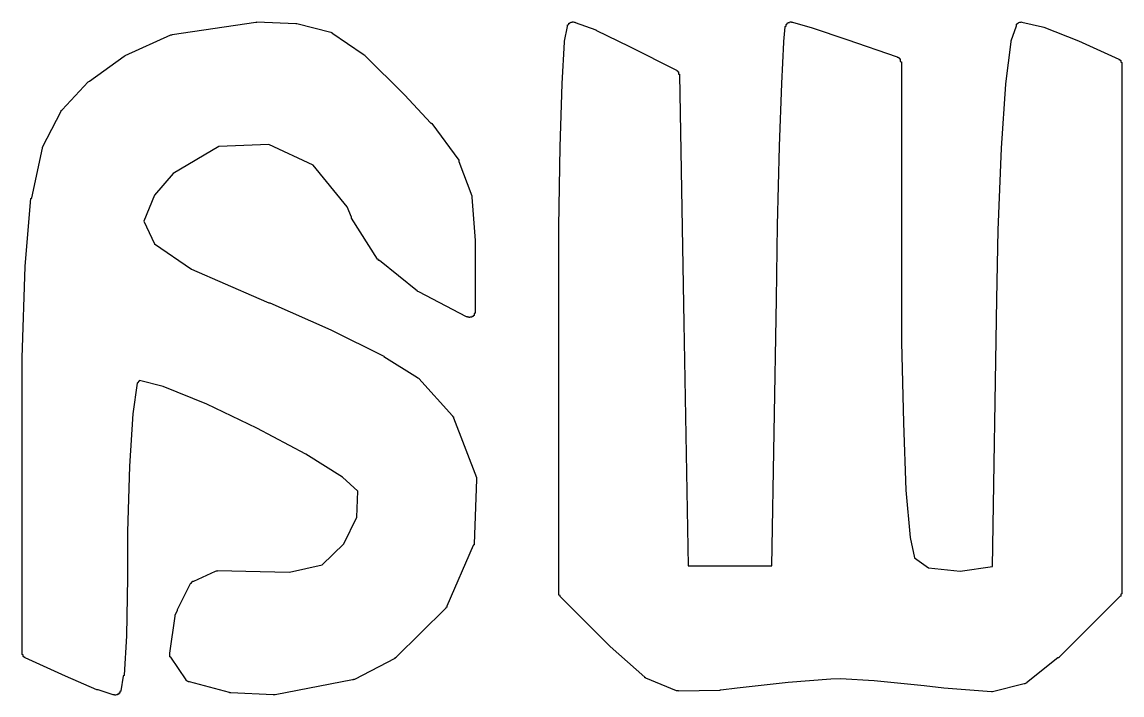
# Model space of a CAD drawing. Extents: x 137.9 to 163.7, y -135.9 to -68.2.
# Drawn here: x 141.691 to 142.703, y -74.885 to -74.265 of the extents above; entities that cross this region are included whole.
import ezdxf

# ---------------------------------------------------------------- set-up
doc = ezdxf.new("R2010")
doc.units = 0
doc.layers.add('BLACK', color=7, linetype='CONTINUOUS')

msp = doc.modelspace()

# ---------------------------------------------------------------- linework, layer by layer
at = {"layer": 'BLACK', "linetype": 'CONTINUOUS'}
for p, q in [((141.829, -74.2764), (141.906, -74.265)), ((141.906, -74.265), (141.906, -74.265)), ((141.906, -74.265), (141.907, -74.265)), ((141.907, -74.265), (141.907, -74.2649)), ((141.907, -74.2649), (141.907, -74.2649)), ((141.907, -74.2649), (141.943, -74.2662)), ((141.907, -74.265), (141.907, -74.265)), ((141.907, -74.265), (141.907, -74.265)), ((141.943, -74.2662), (141.943, -74.2662)), ((141.943, -74.2662), (141.943, -74.2662)), ((141.943, -74.2662), (141.943, -74.2662)), ((141.943, -74.2662), (141.943, -74.2663)), ((141.943, -74.2663), (141.944, -74.2664)), ((141.944, -74.2664), (141.944, -74.2664)), ((141.944, -74.2664), (141.944, -74.2664)), ((141.944, -74.2664), (141.975, -74.2743)), ((142.19, -74.2827), (142.193, -74.269)), ((142.193, -74.2674), (142.194, -74.2671)), ((142.193, -74.2677), (142.193, -74.2674)), ((142.193, -74.2678), (142.193, -74.2677)), ((142.193, -74.268), (142.193, -74.2678)), ((142.193, -74.2683), (142.193, -74.268)), ((142.193, -74.2686), (142.193, -74.2683)), ((142.193, -74.2688), (142.193, -74.2686)), ((142.193, -74.2689), (142.193, -74.2688)), ((142.193, -74.269), (142.193, -74.2689)), ((142.194, -74.2661), (142.195, -74.266)), ((142.194, -74.2663), (142.194, -74.2661)), ((142.194, -74.2664), (142.194, -74.2663)), ((142.194, -74.2666), (142.194, -74.2664)), ((142.194, -74.2668), (142.194, -74.2666)), ((142.194, -74.267), (142.194, -74.2668)), ((142.194, -74.2671), (142.194, -74.267)), ((142.195, -74.2656), (142.196, -74.2654)), ((142.195, -74.2657), (142.195, -74.2656)), ((142.195, -74.2658), (142.195, -74.2657)), ((142.195, -74.266), (142.195, -74.2658)), ((142.196, -74.2651), (142.197, -74.265)), ((142.196, -74.2652), (142.196, -74.2651)), ((142.196, -74.2653), (142.196, -74.2652)), ((142.196, -74.2652), (142.196, -74.2652)), ((142.196, -74.2654), (142.196, -74.2653)), ((142.197, -74.265), (142.197, -74.2649)), ((142.197, -74.2649), (142.198, -74.2649)), ((142.197, -74.265), (142.197, -74.265)), ((142.197, -74.265), (142.197, -74.265)), ((142.198, -74.2649), (142.198, -74.2649)), ((142.198, -74.2649), (142.198, -74.2649)), ((142.198, -74.2649), (142.199, -74.265)), ((142.199, -74.265), (142.199, -74.265)), ((142.199, -74.265), (142.199, -74.265)), ((142.199, -74.265), (142.199, -74.265)), ((142.199, -74.265), (142.199, -74.2651)), ((142.199, -74.2651), (142.2, -74.2651)), ((142.2, -74.2651), (142.2, -74.2652)), ((142.2, -74.2652), (142.2, -74.2653)), ((142.2, -74.2653), (142.219, -74.2721)), ((142.392, -74.283), (142.393, -74.2693)), ((142.393, -74.2692), (142.394, -74.2688)), ((142.393, -74.2693), (142.393, -74.2692)), ((142.394, -74.2671), (142.395, -74.2667)), ((142.394, -74.2674), (142.394, -74.2671)), ((142.394, -74.2675), (142.394, -74.2674)), ((142.394, -74.2676), (142.394, -74.2675)), ((142.394, -74.2679), (142.394, -74.2676)), ((142.394, -74.2683), (142.394, -74.2679)), ((142.394, -74.2684), (142.394, -74.2683)), ((142.394, -74.2685), (142.394, -74.2684)), ((142.394, -74.2688), (142.394, -74.2685)), ((142.395, -74.2659), (142.396, -74.2657)), ((142.395, -74.266), (142.395, -74.2659)), ((142.395, -74.2663), (142.395, -74.266)), ((142.395, -74.266), (142.395, -74.266)), ((142.395, -74.2666), (142.395, -74.2663)), ((142.395, -74.2667), (142.395, -74.2666)), ((142.395, -74.2667), (142.395, -74.2667)), ((142.396, -74.2654), (142.397, -74.2653)), ((142.396, -74.2655), (142.396, -74.2654)), ((142.396, -74.2657), (142.396, -74.2655)), ((142.396, -74.2655), (142.396, -74.2655)), ((142.397, -74.265), (142.398, -74.2649)), ((142.397, -74.2651), (142.397, -74.265)), ((142.397, -74.2653), (142.397, -74.2651)), ((142.397, -74.2651), (142.397, -74.2651)), ((142.397, -74.2651), (142.397, -74.2651)), ((142.398, -74.2649), (142.398, -74.2649)), ((142.398, -74.2649), (142.398, -74.2649)), ((142.398, -74.2649), (142.398, -74.2649)), ((142.398, -74.2649), (142.399, -74.2649)), ((142.399, -74.2649), (142.399, -74.265)), ((142.399, -74.265), (142.399, -74.265)), ((142.399, -74.265), (142.4, -74.2651)), ((142.4, -74.2651), (142.4, -74.2652)), ((142.4, -74.2652), (142.418, -74.2702)), ((142.418, -74.2702), (142.418, -74.2702)), ((142.418, -74.2702), (142.418, -74.2703)), ((142.418, -74.2703), (142.418, -74.2703)), ((142.418, -74.2703), (142.45, -74.2811)), ((142.601, -74.2821), (142.606, -74.2683)), ((142.606, -74.2668), (142.607, -74.2665)), ((142.606, -74.267), (142.606, -74.2668)), ((142.606, -74.2672), (142.606, -74.267)), ((142.606, -74.2673), (142.606, -74.2672)), ((142.606, -74.2676), (142.606, -74.2673)), ((142.606, -74.2678), (142.606, -74.2676)), ((142.606, -74.268), (142.606, -74.2678)), ((142.606, -74.2682), (142.606, -74.268)), ((142.606, -74.2683), (142.606, -74.2682)), ((142.607, -74.2659), (142.608, -74.2658)), ((142.607, -74.2661), (142.607, -74.2659)), ((142.607, -74.2662), (142.607, -74.2661)), ((142.607, -74.2664), (142.607, -74.2662)), ((142.607, -74.2665), (142.607, -74.2664)), ((142.608, -74.2653), (142.609, -74.2652)), ((142.608, -74.2654), (142.608, -74.2653)), ((142.608, -74.2655), (142.608, -74.2654)), ((142.608, -74.2657), (142.608, -74.2655)), ((142.608, -74.2658), (142.608, -74.2657)), ((142.609, -74.2651), (142.609, -74.265)), ((142.609, -74.265), (142.61, -74.265)), ((142.609, -74.2652), (142.609, -74.2651)), ((142.609, -74.2652), (142.609, -74.2652)), ((142.61, -74.265), (142.61, -74.2649)), ((142.61, -74.2649), (142.61, -74.2649)), ((142.61, -74.2649), (142.61, -74.2649)), ((142.61, -74.2649), (142.611, -74.265)), ((142.61, -74.265), (142.61, -74.265)), ((142.611, -74.265), (142.611, -74.265)), ((142.611, -74.265), (142.611, -74.265)), ((142.611, -74.265), (142.611, -74.265)), ((142.611, -74.265), (142.63, -74.2694)), ((142.63, -74.2694), (142.63, -74.2694)), ((142.63, -74.2694), (142.63, -74.2695)), ((142.63, -74.2695), (142.631, -74.2696)), ((142.631, -74.2696), (142.663, -74.2821)), ((141.786, -74.2958), (141.828, -74.2768)), ((141.828, -74.2767), (141.828, -74.2766)), ((141.828, -74.2766), (141.829, -74.2766)), ((141.828, -74.2768), (141.828, -74.2767)), ((141.828, -74.2768), (141.828, -74.2768)), ((141.829, -74.2765), (141.829, -74.2764)), ((141.829, -74.2764), (141.829, -74.2764)), ((141.829, -74.2766), (141.829, -74.2765)), ((141.975, -74.2743), (141.975, -74.2743)), ((141.975, -74.2743), (141.975, -74.2744)), ((141.975, -74.2744), (141.976, -74.2745)), ((141.976, -74.2745), (141.976, -74.2746)), ((141.976, -74.2746), (141.976, -74.2746)), ((141.976, -74.2746), (141.976, -74.2748)), ((141.976, -74.2748), (141.976, -74.275)), ((141.976, -74.275), (142.005, -74.2946)), ((142.219, -74.2721), (142.219, -74.2721)), ((142.219, -74.2721), (142.219, -74.2722)), ((142.219, -74.2722), (142.219, -74.2723)), ((142.219, -74.2723), (142.25, -74.2874)), ((142.188, -74.3216), (142.19, -74.2834)), ((142.19, -74.283), (142.19, -74.2827)), ((142.19, -74.2833), (142.19, -74.283)), ((142.19, -74.2834), (142.19, -74.2833)), ((142.25, -74.2874), (142.25, -74.2874)), ((142.25, -74.2874), (142.25, -74.2874)), ((142.25, -74.2874), (142.25, -74.2874)), ((142.25, -74.2874), (142.293, -74.3094)), ((142.39, -74.3215), (142.392, -74.2834)), ((142.392, -74.2832), (142.392, -74.283)), ((142.392, -74.2833), (142.392, -74.2832)), ((142.392, -74.2834), (142.392, -74.2833)), ((142.45, -74.2811), (142.45, -74.2811)), ((142.45, -74.2811), (142.45, -74.2811)), ((142.45, -74.2811), (142.496, -74.2971)), ((142.596, -74.3217), (142.601, -74.2831)), ((142.601, -74.2826), (142.601, -74.2821)), ((142.601, -74.2821), (142.601, -74.2821)), ((142.601, -74.2821), (142.601, -74.2821)), ((142.601, -74.283), (142.601, -74.2826)), ((142.601, -74.2831), (142.601, -74.283)), ((142.601, -74.2831), (142.601, -74.2831)), ((142.601, -74.2831), (142.601, -74.2831)), ((142.663, -74.2821), (142.663, -74.2821)), ((142.663, -74.2821), (142.663, -74.2822)), ((142.663, -74.2822), (142.663, -74.2822)), ((142.663, -74.2822), (142.7, -74.2991)), ((141.753, -74.3193), (141.785, -74.2963)), ((141.785, -74.2963), (141.786, -74.2962)), ((141.785, -74.2963), (141.785, -74.2963)), ((141.785, -74.2963), (141.785, -74.2963)), ((141.785, -74.2963), (141.785, -74.2963)), ((141.786, -74.296), (141.786, -74.2958)), ((141.786, -74.2962), (141.786, -74.296)), ((142.005, -74.2946), (142.005, -74.2946)), ((142.005, -74.2946), (142.005, -74.2946)), ((142.005, -74.2946), (142.005, -74.2947)), ((142.005, -74.2947), (142.005, -74.2947)), ((142.005, -74.2947), (142.006, -74.295)), ((142.006, -74.295), (142.006, -74.2953)), ((142.006, -74.2953), (142.043, -74.3319)), ((142.496, -74.2971), (142.496, -74.2971)), ((142.496, -74.2971), (142.496, -74.2971)), ((142.496, -74.2971), (142.496, -74.2972)), ((142.496, -74.2972), (142.497, -74.2973)), ((142.497, -74.2973), (142.497, -74.2975)), ((142.497, -74.2975), (142.497, -74.2976)), ((142.497, -74.2976), (142.497, -74.2976)), ((142.497, -74.2976), (142.498, -74.2979)), ((142.498, -74.2979), (142.498, -74.2981)), ((142.498, -74.2981), (142.498, -74.2982)), ((142.498, -74.2982), (142.498, -74.2983)), ((142.498, -74.2983), (142.498, -74.2985)), ((142.498, -74.2985), (142.499, -74.2988)), ((142.499, -74.2988), (142.499, -74.2989)), ((142.499, -74.2989), (142.499, -74.299)), ((142.499, -74.299), (142.499, -74.2993)), ((142.499, -74.2993), (142.499, -74.2997)), ((142.499, -74.2997), (142.499, -74.2998)), ((142.499, -74.2998), (142.499, -74.2999)), ((142.499, -74.2999), (142.499, -74.3002)), ((142.499, -74.3002), (142.499, -74.3006)), ((142.499, -74.3006), (142.499, -74.3007)), ((142.499, -74.3007), (142.499, -74.3008)), ((142.499, -74.3008), (142.499, -74.3012)), ((142.7, -74.2991), (142.7, -74.2991)), ((142.7, -74.2991), (142.7, -74.2993)), ((142.7, -74.2993), (142.701, -74.2995)), ((142.701, -74.2995), (142.701, -74.2995)), ((142.701, -74.2995), (142.701, -74.2996)), ((142.701, -74.2996), (142.701, -74.2998)), ((142.701, -74.2998), (142.701, -74.3001)), ((142.701, -74.3001), (142.701, -74.3002)), ((142.701, -74.3002), (142.701, -74.3002)), ((142.701, -74.3002), (142.702, -74.3005)), ((142.702, -74.3005), (142.702, -74.3008)), ((142.702, -74.3008), (142.702, -74.3009)), ((142.702, -74.3009), (142.702, -74.301)), ((142.702, -74.301), (142.702, -74.3014)), ((142.293, -74.3094), (142.293, -74.3094)), ((142.293, -74.3094), (142.293, -74.3095)), ((142.293, -74.3095), (142.293, -74.3096)), ((142.293, -74.3096), (142.294, -74.3098)), ((142.294, -74.3098), (142.294, -74.31)), ((142.294, -74.31), (142.294, -74.3101)), ((142.294, -74.3101), (142.294, -74.3102)), ((142.294, -74.3102), (142.294, -74.3104)), ((142.294, -74.3104), (142.294, -74.3106)), ((142.294, -74.3106), (142.295, -74.3108)), ((142.295, -74.3108), (142.295, -74.311)), ((142.295, -74.311), (142.295, -74.3112)), ((142.499, -74.3012), (142.5, -74.3015)), ((142.5, -74.3015), (142.5, -74.3017)), ((142.5, -74.3017), (142.5, -74.3018)), ((142.5, -74.3018), (142.5, -74.5217)), ((142.702, -74.3014), (142.702, -74.3017)), ((142.702, -74.3017), (142.702, -74.3018)), ((142.702, -74.3018), (142.702, -74.3019)), ((142.702, -74.3019), (142.703, -74.3022)), ((142.703, -74.3022), (142.703, -74.3026)), ((142.703, -74.3026), (142.703, -74.3027)), ((142.703, -74.3027), (142.703, -74.3028)), ((142.703, -74.3028), (142.703, -74.3032)), ((142.703, -74.3032), (142.703, -74.3036)), ((142.703, -74.3036), (142.703, -74.7903)), ((141.728, -74.3457), (141.752, -74.32)), ((141.752, -74.3199), (141.753, -74.3194)), ((141.752, -74.32), (141.752, -74.3199)), ((141.753, -74.3194), (141.753, -74.3193)), ((142.295, -74.3112), (142.295, -74.3115)), ((142.295, -74.3115), (142.295, -74.3116)), ((142.295, -74.3116), (142.295, -74.3118)), ((142.295, -74.3118), (142.295, -74.3121)), ((142.295, -74.3121), (142.295, -74.3124)), ((142.295, -74.3124), (142.295, -74.3126)), ((142.295, -74.3126), (142.295, -74.3128)), ((142.295, -74.3128), (142.296, -74.313)), ((142.296, -74.313), (142.296, -74.3133)), ((142.296, -74.3133), (142.296, -74.3135)), ((142.296, -74.3135), (142.296, -74.3137)), ((142.296, -74.3137), (142.3, -74.5422)), ((142.186, -74.3797), (142.188, -74.3217)), ((142.188, -74.3217), (142.188, -74.3216)), ((142.188, -74.3216), (142.188, -74.3216)), ((142.188, -74.3216), (142.188, -74.3216)), ((142.388, -74.3793), (142.39, -74.3216)), ((142.39, -74.3216), (142.39, -74.3215)), ((142.39, -74.3215), (142.39, -74.3215)), ((142.39, -74.3215), (142.39, -74.3215)), ((142.592, -74.381), (142.596, -74.322)), ((142.596, -74.3218), (142.596, -74.3217)), ((142.596, -74.3219), (142.596, -74.3218)), ((142.596, -74.322), (142.596, -74.3219)), ((142.043, -74.3319), (142.043, -74.332)), ((142.043, -74.332), (142.043, -74.332)), ((142.043, -74.332), (142.043, -74.3321)), ((142.043, -74.3321), (142.067, -74.358)), ((141.71, -74.3801), (141.727, -74.3469)), ((141.727, -74.3463), (141.728, -74.346)), ((141.727, -74.3465), (141.727, -74.3463)), ((141.727, -74.3467), (141.727, -74.3465)), ((141.727, -74.3468), (141.727, -74.3467)), ((141.727, -74.3469), (141.727, -74.3468)), ((141.728, -74.3459), (141.728, -74.3457)), ((141.728, -74.346), (141.728, -74.3459)), ((142.067, -74.358), (142.068, -74.358)), ((142.068, -74.358), (142.068, -74.3582)), ((142.068, -74.3582), (142.068, -74.3584)), ((142.068, -74.3584), (142.093, -74.392)), ((141.7, -74.4267), (141.71, -74.3812)), ((141.71, -74.3802), (141.71, -74.3801)), ((141.71, -74.3806), (141.71, -74.3802)), ((141.71, -74.3802), (141.71, -74.3802)), ((141.71, -74.381), (141.71, -74.3806)), ((141.71, -74.3811), (141.71, -74.381)), ((141.71, -74.3812), (141.71, -74.3811)), ((141.71, -74.3812), (141.71, -74.3812)), ((141.872, -74.3795), (141.83, -74.4044)), ((141.918, -74.3777), (141.872, -74.3795)), ((141.959, -74.3967), (141.918, -74.3777)), ((142.185, -74.4531), (142.186, -74.3798)), ((142.186, -74.3798), (142.186, -74.3797)), ((142.186, -74.3797), (142.186, -74.3797)), ((142.386, -74.4521), (142.388, -74.3794)), ((142.388, -74.3794), (142.388, -74.3793)), ((142.388, -74.3793), (142.388, -74.3793)), ((142.589, -74.4565), (142.592, -74.3812)), ((142.592, -74.3811), (142.592, -74.381)), ((142.592, -74.3812), (142.592, -74.3811)), ((142.592, -74.3811), (142.592, -74.3811)), ((142.093, -74.392), (142.093, -74.3921)), ((142.093, -74.3921), (142.093, -74.3923)), ((141.99, -74.4351), (141.959, -74.3967)), ((142.093, -74.3923), (142.093, -74.3924)), ((142.093, -74.3924), (142.093, -74.3927)), ((142.093, -74.3927), (142.093, -74.3929)), ((142.093, -74.3929), (142.093, -74.3931)), ((142.093, -74.3931), (142.093, -74.3933)), ((142.093, -74.3933), (142.105, -74.4248)), ((141.83, -74.4044), (141.813, -74.4243)), ((141.694, -74.4898), (141.699, -74.4273)), ((141.699, -74.4273), (141.7, -74.427)), ((141.699, -74.4273), (141.699, -74.4273)), ((141.7, -74.427), (141.7, -74.4267)), ((141.813, -74.4243), (141.803, -74.4484)), ((142.105, -74.4248), (142.105, -74.4249)), ((142.105, -74.4249), (142.105, -74.4251)), ((142.105, -74.4251), (142.105, -74.4252)), ((142.105, -74.4252), (142.105, -74.4255)), ((142.105, -74.4255), (142.105, -74.4258)), ((142.105, -74.4258), (142.105, -74.426)), ((142.105, -74.426), (142.105, -74.4262)), ((142.105, -74.4262), (142.108, -74.4662)), ((141.994, -74.4447), (141.99, -74.4351)), ((141.803, -74.4484), (141.813, -74.4692)), ((141.994, -74.4451), (141.994, -74.4447)), ((141.994, -74.4455), (141.994, -74.4451)), ((142.018, -74.4834), (141.994, -74.4455)), ((141.994, -74.4455), (141.994, -74.4455)), ((142.385, -74.5201), (142.386, -74.4521)), ((142.386, -74.4521), (142.386, -74.4521)), ((142.386, -74.4521), (142.386, -74.4521)), ((142.185, -74.4532), (142.185, -74.4531)), ((142.185, -74.4531), (142.185, -74.4531)), ((142.185, -74.53), (142.185, -74.4532)), ((142.588, -74.5201), (142.589, -74.4566)), ((142.589, -74.4566), (142.589, -74.4565)), ((142.589, -74.4565), (142.589, -74.4565)), ((142.589, -74.4565), (142.589, -74.4565)), ((141.813, -74.4692), (141.847, -74.4924)), ((142.108, -74.4662), (142.108, -74.4662)), ((142.108, -74.4662), (142.108, -74.4664)), ((142.108, -74.4664), (142.108, -74.4665)), ((142.108, -74.4665), (142.108, -74.532)), ((141.691, -74.5742), (141.694, -74.4901)), ((141.694, -74.4899), (141.694, -74.4898)), ((141.694, -74.49), (141.694, -74.4899)), ((141.694, -74.4901), (141.694, -74.49)), ((141.847, -74.4924), (141.909, -74.5196)), ((142.019, -74.4837), (142.018, -74.4834)), ((142.019, -74.4839), (142.019, -74.4837)), ((142.019, -74.484), (142.019, -74.4839)), ((142.019, -74.4842), (142.019, -74.484)), ((142.019, -74.4844), (142.019, -74.4842)), ((142.02, -74.4846), (142.019, -74.4844)), ((142.055, -74.5128), (142.02, -74.4846)), ((142.02, -74.4846), (142.02, -74.4846)), ((142.055, -74.513), (142.055, -74.5128)), ((142.056, -74.5133), (142.055, -74.513)), ((142.1, -74.5364), (142.056, -74.5133)), ((142.056, -74.5133), (142.056, -74.5133)), ((141.909, -74.5196), (141.918, -74.5233)), ((141.918, -74.5233), (141.918, -74.5234)), ((141.918, -74.5234), (141.918, -74.5234)), ((141.918, -74.5234), (141.919, -74.5234)), ((141.919, -74.5234), (141.975, -74.5482)), ((142.381, -74.7657), (142.385, -74.5202)), ((142.385, -74.5202), (142.385, -74.5201)), ((142.5, -74.5217), (142.5, -74.5598)), ((142.584, -74.7663), (142.588, -74.5202)), ((142.588, -74.5202), (142.588, -74.5201)), ((142.108, -74.533), (142.107, -74.5332)), ((142.107, -74.5332), (142.107, -74.5333)), ((142.107, -74.5333), (142.107, -74.5336)), ((142.107, -74.5336), (142.107, -74.5339)), ((142.108, -74.532), (142.108, -74.5322)), ((142.108, -74.5322), (142.108, -74.5324)), ((142.108, -74.5324), (142.108, -74.5327)), ((142.108, -74.5327), (142.108, -74.533)), ((142.185, -74.7902), (142.185, -74.53)), ((142.101, -74.5364), (142.1, -74.5364)), ((142.101, -74.5365), (142.101, -74.5364)), ((142.101, -74.5366), (142.101, -74.5365)), ((142.101, -74.5367), (142.101, -74.5366)), ((142.101, -74.5368), (142.101, -74.5367)), ((142.102, -74.5368), (142.101, -74.5368)), ((142.102, -74.5369), (142.102, -74.5368)), ((142.102, -74.5368), (142.102, -74.5368)), ((142.103, -74.5369), (142.102, -74.5369)), ((142.102, -74.5369), (142.102, -74.5369)), ((142.104, -74.5368), (142.103, -74.5368)), ((142.103, -74.5368), (142.103, -74.5369)), ((142.103, -74.5369), (142.103, -74.5369)), ((142.103, -74.5369), (142.103, -74.5369)), ((142.105, -74.5366), (142.104, -74.5366)), ((142.104, -74.5366), (142.104, -74.5367)), ((142.104, -74.5367), (142.104, -74.5367)), ((142.104, -74.5367), (142.104, -74.5368)), ((142.106, -74.5359), (142.105, -74.5361)), ((142.105, -74.5361), (142.105, -74.5362)), ((142.105, -74.5362), (142.105, -74.5363)), ((142.105, -74.5363), (142.105, -74.5364)), ((142.105, -74.5364), (142.105, -74.5366)), ((142.107, -74.5351), (142.106, -74.5353)), ((142.106, -74.5353), (142.106, -74.5355)), ((142.106, -74.5355), (142.106, -74.5356)), ((142.106, -74.5356), (142.106, -74.5358)), ((142.106, -74.5358), (142.106, -74.5359)), ((142.107, -74.5339), (142.107, -74.5341)), ((142.107, -74.5341), (142.107, -74.5342)), ((142.107, -74.5342), (142.107, -74.5345)), ((142.107, -74.5345), (142.107, -74.5347)), ((142.107, -74.5347), (142.107, -74.5349)), ((142.107, -74.5349), (142.107, -74.5351)), ((142.3, -74.5422), (142.304, -74.7657)), ((141.975, -74.5482), (141.975, -74.5482)), ((141.975, -74.5482), (141.975, -74.5483)), ((141.975, -74.5483), (141.975, -74.5483)), ((141.975, -74.5483), (142.024, -74.5727)), ((142.5, -74.5598), (142.502, -74.634)), ((141.691, -74.5743), (141.691, -74.5742)), ((141.691, -74.5742), (141.691, -74.5742)), ((141.691, -74.5742), (141.691, -74.5742)), ((142.024, -74.5727), (142.024, -74.5728)), ((142.024, -74.5728), (142.024, -74.5729)), ((142.024, -74.5729), (142.024, -74.5729)), ((142.024, -74.5729), (142.055, -74.5922)), ((141.691, -74.6296), (141.691, -74.5743)), ((142.055, -74.5922), (142.055, -74.5923)), ((142.055, -74.5923), (142.055, -74.5924)), ((142.055, -74.5924), (142.055, -74.5925)), ((142.055, -74.5925), (142.056, -74.5927)), ((142.056, -74.5927), (142.056, -74.5929)), ((142.056, -74.5929), (142.056, -74.593)), ((142.056, -74.593), (142.056, -74.5931)), ((142.056, -74.5931), (142.087, -74.6276)), ((141.797, -74.5973), (141.793, -74.6257)), ((141.799, -74.595), (141.797, -74.5973)), ((141.821, -74.6004), (141.799, -74.595)), ((141.861, -74.6167), (141.821, -74.6004)), ((141.907, -74.6389), (141.861, -74.6167)), ((141.691, -74.8458), (141.691, -74.6296)), ((141.793, -74.6257), (141.79, -74.6737)), ((142.087, -74.6276), (142.087, -74.6277)), ((142.087, -74.6277), (142.087, -74.628)), ((142.087, -74.628), (142.088, -74.6283)), ((142.088, -74.6283), (142.088, -74.6284)), ((142.088, -74.6284), (142.088, -74.6285)), ((142.088, -74.6285), (142.088, -74.6288)), ((142.088, -74.6288), (142.088, -74.6292)), ((142.088, -74.6292), (142.109, -74.6842)), ((142.502, -74.634), (142.504, -74.6958)), ((141.952, -74.6628), (141.907, -74.6389)), ((141.986, -74.6839), (141.952, -74.6628)), ((141.79, -74.6737), (141.788, -74.7344)), ((142, -74.6969), (141.986, -74.6839)), ((142.109, -74.6842), (142.109, -74.6843)), ((142.109, -74.6843), (142.109, -74.6847)), ((142.109, -74.6847), (142.109, -74.6852)), ((142.109, -74.6852), (142.109, -74.6852)), ((142.109, -74.6852), (142.109, -74.6852)), ((142.109, -74.6852), (142.109, -74.6857)), ((142.109, -74.6861), (142.107, -74.7452)), ((142.109, -74.6857), (142.109, -74.6861)), ((141.999, -74.7209), (142, -74.6969)), ((142.504, -74.6958), (142.508, -74.7396)), ((141.987, -74.7452), (141.999, -74.7209)), ((141.788, -74.7344), (141.788, -74.7766)), ((141.967, -74.7648), (141.987, -74.7452)), ((142.107, -74.7462), (142.106, -74.7466)), ((142.107, -74.7452), (142.107, -74.7452)), ((142.107, -74.7452), (142.107, -74.7456)), ((142.107, -74.7456), (142.107, -74.7461)), ((142.107, -74.7461), (142.107, -74.7461)), ((142.107, -74.7461), (142.107, -74.7462)), ((142.508, -74.7396), (142.512, -74.7581)), ((142.106, -74.747), (142.082, -74.8028)), ((142.106, -74.7466), (142.106, -74.747)), ((141.937, -74.7715), (141.967, -74.7648)), ((142.304, -74.7657), (142.381, -74.7657)), ((142.512, -74.7581), (142.525, -74.7673)), ((142.554, -74.7705), (142.584, -74.7663)), ((141.788, -74.7766), (141.788, -74.7766)), ((141.788, -74.7766), (141.788, -74.7767)), ((141.849, -74.7796), (141.869, -74.7705)), ((141.869, -74.7704), (141.87, -74.7703)), ((141.869, -74.7705), (141.869, -74.7704)), ((141.869, -74.7704), (141.869, -74.7704)), ((141.869, -74.7704), (141.869, -74.7704)), ((141.87, -74.7702), (141.87, -74.7701)), ((141.87, -74.7701), (141.87, -74.7701)), ((141.87, -74.7701), (141.871, -74.7701)), ((141.87, -74.7703), (141.87, -74.7702)), ((141.871, -74.7701), (141.871, -74.77)), ((141.871, -74.77), (141.871, -74.77)), ((141.871, -74.77), (141.871, -74.77)), ((141.871, -74.77), (141.91, -74.7707)), ((141.91, -74.7707), (141.91, -74.7707)), ((141.91, -74.7707), (141.91, -74.7707)), ((141.91, -74.7707), (141.937, -74.7715)), ((142.525, -74.7673), (142.554, -74.7705)), ((141.788, -74.7767), (141.787, -74.8298)), ((141.788, -74.7767), (141.788, -74.7767)), ((141.834, -74.8058), (141.846, -74.7818)), ((141.846, -74.7818), (141.847, -74.7816)), ((141.846, -74.7818), (141.846, -74.7818)), ((141.847, -74.7805), (141.848, -74.7803)), ((141.847, -74.7807), (141.847, -74.7805)), ((141.847, -74.7808), (141.847, -74.7807)), ((141.847, -74.781), (141.847, -74.7808)), ((141.847, -74.7812), (141.847, -74.781)), ((141.847, -74.7814), (141.847, -74.7812)), ((141.847, -74.7816), (141.847, -74.7814)), ((141.848, -74.7797), (141.849, -74.7796)), ((141.848, -74.7799), (141.848, -74.7797)), ((141.848, -74.78), (141.848, -74.7799)), ((141.848, -74.7802), (141.848, -74.78)), ((141.848, -74.7803), (141.848, -74.7802)), ((141.849, -74.7796), (141.849, -74.7796)), ((142.185, -74.7907), (142.185, -74.7902)), ((142.185, -74.7911), (142.185, -74.7907)), ((142.185, -74.7912), (142.185, -74.7911)), ((142.185, -74.7911), (142.185, -74.7911)), ((142.185, -74.7916), (142.185, -74.7912)), ((142.185, -74.7921), (142.185, -74.7916)), ((142.185, -74.7925), (142.185, -74.7921)), ((142.185, -74.7921), (142.185, -74.7921)), ((142.185, -74.7921), (142.185, -74.7921)), ((142.186, -74.7929), (142.185, -74.7925)), ((142.186, -74.793), (142.186, -74.7929)), ((142.186, -74.7929), (142.186, -74.7929)), ((142.186, -74.7933), (142.186, -74.793)), ((142.186, -74.7937), (142.186, -74.7933)), ((142.232, -74.8397), (142.186, -74.7937)), ((142.186, -74.7937), (142.186, -74.7937)), ((142.701, -74.7937), (142.655, -74.8397)), ((142.702, -74.7934), (142.701, -74.7937)), ((142.703, -74.7912), (142.702, -74.7917)), ((142.702, -74.7917), (142.702, -74.7921)), ((142.702, -74.7921), (142.702, -74.7921)), ((142.702, -74.7921), (142.702, -74.7922)), ((142.702, -74.7922), (142.702, -74.7926)), ((142.702, -74.7926), (142.702, -74.793)), ((142.702, -74.793), (142.702, -74.793)), ((142.702, -74.793), (142.702, -74.793)), ((142.702, -74.793), (142.702, -74.7934)), ((142.703, -74.7903), (142.703, -74.7908)), ((142.703, -74.7908), (142.703, -74.7912)), ((142.703, -74.7912), (142.703, -74.7912)), ((142.703, -74.7912), (142.703, -74.7912)), ((141.832, -74.811), (141.834, -74.8065)), ((141.834, -74.8061), (141.834, -74.8058)), ((141.834, -74.8064), (141.834, -74.8061)), ((141.834, -74.8065), (141.834, -74.8064)), ((142.081, -74.8044), (142.035, -74.8499)), ((142.082, -74.8037), (142.081, -74.8038)), ((142.081, -74.8038), (142.081, -74.8041)), ((142.081, -74.8041), (142.081, -74.8044)), ((142.082, -74.8028), (142.082, -74.8029)), ((142.082, -74.8029), (142.082, -74.8033)), ((142.082, -74.8033), (142.082, -74.8036)), ((142.082, -74.8036), (142.082, -74.8037)), ((141.827, -74.846), (141.832, -74.8118)), ((141.832, -74.8114), (141.832, -74.811)), ((141.832, -74.8118), (141.832, -74.8114)), ((141.832, -74.8118), (141.832, -74.8118)), ((141.787, -74.83), (141.785, -74.8663)), ((141.787, -74.8298), (141.787, -74.8298)), ((141.787, -74.8298), (141.787, -74.8299)), ((141.787, -74.8299), (141.787, -74.83)), ((141.691, -74.8462), (141.691, -74.8458)), ((141.691, -74.8466), (141.691, -74.8462)), ((141.691, -74.8467), (141.691, -74.8466)), ((141.691, -74.8468), (141.691, -74.8467)), ((141.691, -74.8472), (141.691, -74.8468)), ((141.692, -74.8475), (141.691, -74.8472)), ((141.692, -74.8476), (141.692, -74.8475)), ((141.827, -74.8464), (141.827, -74.846)), ((141.827, -74.8468), (141.827, -74.8464)), ((141.827, -74.8469), (141.827, -74.8468)), ((141.827, -74.847), (141.827, -74.8469)), ((141.827, -74.8474), (141.827, -74.847)), ((141.827, -74.8478), (141.827, -74.8474)), ((142.232, -74.8398), (142.232, -74.8397)), ((142.232, -74.8397), (142.232, -74.8397)), ((142.232, -74.8399), (142.232, -74.8398)), ((142.264, -74.8682), (142.232, -74.8399)), ((142.655, -74.8397), (142.645, -74.85)), ((142.655, -74.8397), (142.655, -74.8397)), ((141.692, -74.8477), (141.692, -74.8476)), ((141.692, -74.8481), (141.692, -74.8477)), ((141.692, -74.8484), (141.692, -74.8481)), ((141.692, -74.8485), (141.692, -74.8484)), ((141.692, -74.8486), (141.692, -74.8485)), ((141.692, -74.8489), (141.692, -74.8486)), ((141.693, -74.8492), (141.692, -74.8489)), ((141.693, -74.8493), (141.693, -74.8492)), ((141.693, -74.8496), (141.693, -74.8493)), ((141.693, -74.8493), (141.693, -74.8493)), ((141.693, -74.8498), (141.693, -74.8496)), ((141.693, -74.8499), (141.693, -74.8498)), ((141.693, -74.85), (141.693, -74.8499)), ((141.694, -74.8501), (141.693, -74.85)), ((141.694, -74.8503), (141.694, -74.8501)), ((141.694, -74.8504), (141.694, -74.8503)), ((141.731, -74.8672), (141.694, -74.8504)), ((141.827, -74.8479), (141.827, -74.8478)), ((141.827, -74.848), (141.827, -74.8479)), ((141.827, -74.8483), (141.827, -74.848)), ((141.827, -74.8487), (141.827, -74.8483)), ((141.827, -74.8488), (141.827, -74.8487)), ((141.827, -74.8489), (141.827, -74.8488)), ((141.827, -74.8492), (141.827, -74.8489)), ((141.828, -74.8496), (141.827, -74.8492)), ((141.842, -74.8704), (141.828, -74.8496)), ((141.828, -74.8496), (141.828, -74.8496)), ((142.034, -74.8508), (141.997, -74.8702)), ((142.035, -74.8503), (142.034, -74.8504)), ((142.034, -74.8504), (142.034, -74.8506)), ((142.034, -74.8506), (142.034, -74.8507)), ((142.034, -74.8507), (142.034, -74.8508)), ((142.035, -74.8499), (142.035, -74.85)), ((142.035, -74.85), (142.035, -74.8501)), ((142.035, -74.8501), (142.035, -74.8503)), ((142.644, -74.8504), (142.615, -74.8732)), ((142.645, -74.8502), (142.644, -74.8504)), ((142.645, -74.85), (142.645, -74.85)), ((142.645, -74.85), (142.645, -74.8502)), ((141.731, -74.8673), (141.731, -74.8672)), ((141.731, -74.8672), (141.731, -74.8672)), ((141.731, -74.8672), (141.731, -74.8672)), ((141.76, -74.8796), (141.731, -74.8673)), ((141.784, -74.867), (141.782, -74.8805)), ((141.785, -74.8664), (141.784, -74.8667)), ((141.784, -74.8667), (141.784, -74.867)), ((141.785, -74.8663), (141.785, -74.8664)), ((141.842, -74.8706), (141.842, -74.8704)), ((141.842, -74.8708), (141.842, -74.8706)), ((141.842, -74.871), (141.842, -74.8708)), ((141.842, -74.8711), (141.842, -74.871)), ((141.843, -74.8713), (141.842, -74.8711)), ((141.843, -74.8715), (141.843, -74.8713)), ((141.843, -74.8716), (141.843, -74.8715)), ((141.843, -74.8717), (141.843, -74.8716)), ((141.843, -74.8719), (141.843, -74.8717)), ((141.844, -74.872), (141.843, -74.8719)), ((141.844, -74.8721), (141.844, -74.872)), ((141.844, -74.8722), (141.844, -74.8721)), ((141.844, -74.8723), (141.844, -74.8722)), ((141.845, -74.8724), (141.844, -74.8723)), ((141.882, -74.8823), (141.845, -74.8724)), ((141.845, -74.8724), (141.845, -74.8724)), ((141.995, -74.8706), (141.924, -74.8842)), ((141.996, -74.8706), (141.995, -74.8706)), ((141.997, -74.8702), (141.996, -74.8703)), ((141.996, -74.8703), (141.996, -74.8704)), ((141.996, -74.8704), (141.996, -74.8704)), ((141.996, -74.8704), (141.996, -74.8705)), ((141.996, -74.8705), (141.996, -74.8706)), ((141.997, -74.8702), (141.997, -74.8702)), ((142.264, -74.8683), (142.264, -74.8682)), ((142.264, -74.8686), (142.264, -74.8683)), ((142.265, -74.8686), (142.264, -74.8686)), ((142.265, -74.8687), (142.265, -74.8686)), ((142.265, -74.8689), (142.265, -74.8687)), ((142.265, -74.869), (142.265, -74.8689)), ((142.265, -74.8691), (142.265, -74.869)), ((142.293, -74.8805), (142.265, -74.8691)), ((142.396, -74.8729), (142.349, -74.8783)), ((142.435, -74.8699), (142.396, -74.8729)), ((142.444, -74.8696), (142.435, -74.8699)), ((142.475, -74.8714), (142.444, -74.8696)), ((142.521, -74.8761), (142.475, -74.8714)), ((142.539, -74.8783), (142.521, -74.8761)), ((142.613, -74.8742), (142.584, -74.8816)), ((142.614, -74.8742), (142.613, -74.8742)), ((142.615, -74.8736), (142.614, -74.8738)), ((142.614, -74.8738), (142.614, -74.8738)), ((142.614, -74.8738), (142.614, -74.8738)), ((142.614, -74.8738), (142.614, -74.874)), ((142.614, -74.874), (142.614, -74.8741)), ((142.614, -74.8741), (142.614, -74.8742)), ((142.615, -74.8732), (142.615, -74.8733)), ((142.615, -74.8733), (142.615, -74.8733)), ((142.615, -74.8733), (142.615, -74.8733)), ((142.615, -74.8733), (142.615, -74.8736)), ((141.761, -74.8796), (141.76, -74.8796)), ((141.761, -74.8797), (141.761, -74.8796)), ((141.761, -74.8798), (141.761, -74.8797)), ((141.775, -74.8843), (141.761, -74.8798)), ((141.776, -74.8843), (141.775, -74.8843)), ((141.776, -74.8844), (141.776, -74.8843)), ((141.776, -74.8845), (141.776, -74.8844)), ((141.776, -74.8844), (141.776, -74.8844)), ((141.777, -74.8845), (141.776, -74.8845)), ((141.776, -74.8845), (141.776, -74.8845)), ((141.778, -74.8844), (141.777, -74.8845)), ((141.777, -74.8845), (141.777, -74.8845)), ((141.777, -74.8845), (141.777, -74.8845)), ((141.777, -74.8845), (141.777, -74.8845)), ((141.779, -74.8842), (141.778, -74.8842)), ((141.778, -74.8842), (141.778, -74.8843)), ((141.778, -74.8843), (141.778, -74.8844)), ((141.778, -74.8844), (141.778, -74.8844)), ((141.78, -74.8836), (141.779, -74.8837)), ((141.779, -74.8837), (141.779, -74.8838)), ((141.779, -74.8838), (141.779, -74.884)), ((141.779, -74.884), (141.779, -74.884)), ((141.779, -74.884), (141.779, -74.8842)), ((141.781, -74.8827), (141.78, -74.8829)), ((141.78, -74.8829), (141.78, -74.8831)), ((141.78, -74.8831), (141.78, -74.8833)), ((141.78, -74.8833), (141.78, -74.8834)), ((141.78, -74.8834), (141.78, -74.8836)), ((141.782, -74.881), (141.781, -74.8813)), ((141.781, -74.8813), (141.781, -74.8815)), ((141.781, -74.8815), (141.781, -74.8817)), ((141.781, -74.8817), (141.781, -74.8819)), ((141.781, -74.8819), (141.781, -74.8821)), ((141.781, -74.8821), (141.781, -74.8824)), ((141.781, -74.8824), (141.781, -74.8826)), ((141.781, -74.8826), (141.781, -74.8827)), ((141.782, -74.8805), (141.782, -74.8806)), ((141.782, -74.8806), (141.782, -74.8808)), ((141.782, -74.8808), (141.782, -74.881)), ((141.882, -74.8824), (141.882, -74.8823)), ((141.882, -74.8823), (141.882, -74.8823)), ((141.882, -74.8823), (141.882, -74.8823)), ((141.883, -74.8825), (141.882, -74.8824)), ((141.922, -74.8843), (141.883, -74.8825)), ((141.883, -74.8825), (141.883, -74.8825)), ((141.883, -74.8825), (141.883, -74.8825)), ((141.883, -74.8825), (141.883, -74.8825)), ((141.923, -74.8843), (141.922, -74.8843)), ((141.924, -74.8842), (141.923, -74.8842)), ((141.923, -74.8842), (141.923, -74.8843)), ((141.923, -74.8843), (141.923, -74.8843)), ((141.923, -74.8843), (141.923, -74.8843)), ((141.924, -74.8842), (141.924, -74.8842)), ((141.924, -74.8842), (141.924, -74.8842)), ((142.294, -74.8807), (142.293, -74.8805)), ((142.293, -74.8805), (142.293, -74.8805)), ((142.293, -74.8805), (142.293, -74.8805)), ((142.294, -74.8808), (142.294, -74.8807)), ((142.295, -74.8808), (142.294, -74.8808)), ((142.294, -74.8808), (142.294, -74.8808)), ((142.294, -74.8808), (142.294, -74.8808)), ((142.333, -74.8802), (142.295, -74.8809)), ((142.295, -74.8809), (142.295, -74.8808)), ((142.295, -74.8809), (142.295, -74.8809)), ((142.295, -74.8809), (142.295, -74.8809)), ((142.295, -74.8809), (142.295, -74.8809)), ((142.334, -74.8801), (142.333, -74.8801)), ((142.333, -74.8801), (142.333, -74.8802)), ((142.349, -74.8783), (142.334, -74.8801)), ((142.334, -74.8801), (142.334, -74.8801)), ((142.583, -74.8817), (142.539, -74.8783)), ((142.539, -74.8783), (142.539, -74.8783)), ((142.539, -74.8783), (142.539, -74.8783)), ((142.539, -74.8783), (142.539, -74.8783)), ((142.584, -74.8817), (142.583, -74.8817)), ((142.583, -74.8817), (142.583, -74.8817)), ((142.583, -74.8817), (142.583, -74.8817)), ((142.583, -74.8817), (142.583, -74.8817)), ((142.584, -74.8816), (142.584, -74.8816)), ((142.584, -74.8816), (142.584, -74.8816)), ((142.584, -74.8816), (142.584, -74.8817))]:
    msp.add_line(p, q, dxfattribs=at)

doc.saveas('drawing.dxf')
